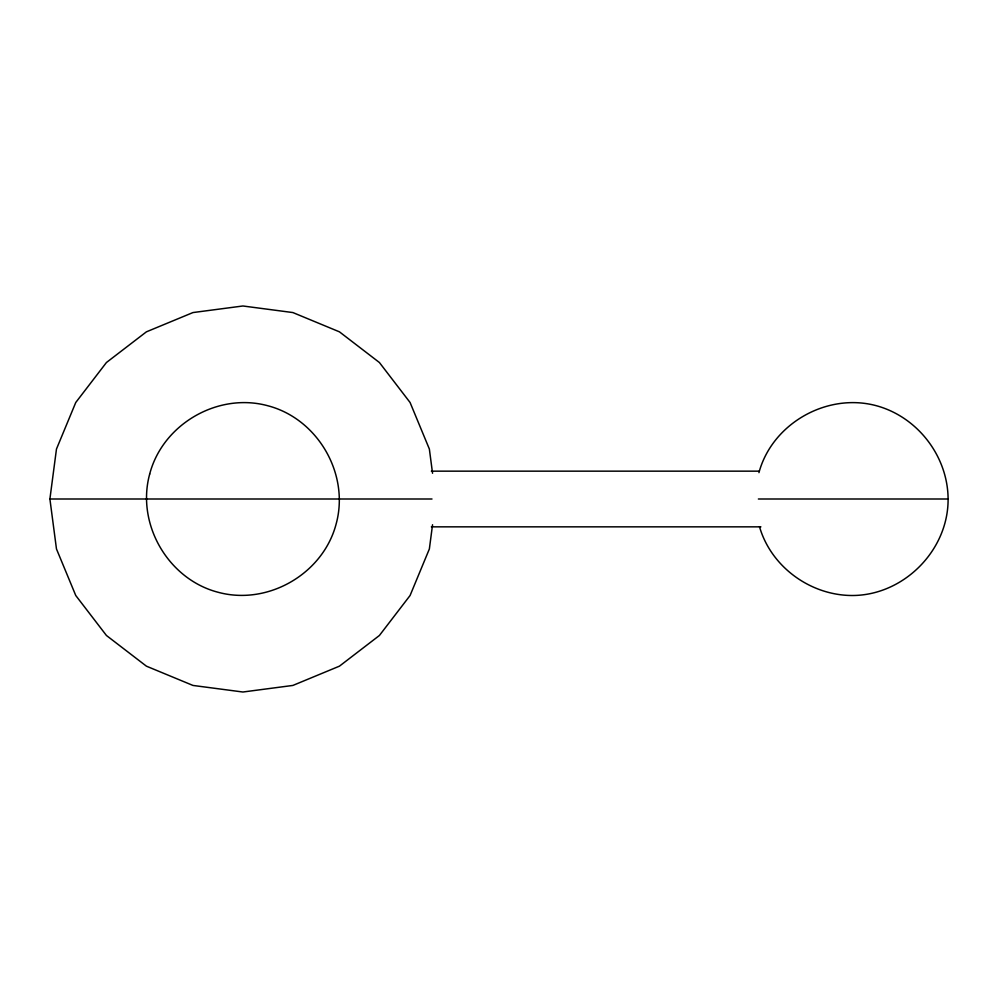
<?xml version="1.0" encoding="UTF-8"?>
<svg xmlns="http://www.w3.org/2000/svg" width="998" height="998" viewBox="0 0 998 998"><rect width="100%" height="100%" fill="white"/><g stroke="black" fill="none" stroke-linecap="round" stroke-linejoin="round"><path stroke-width="1.5" d="M432.546 524.736L429.365 548.962L410.078 595.507L379.402 635.489L339.432 666.165L292.876 685.439L242.913 692.013L192.963 685.439L146.407 666.165L106.437 635.489L75.761 595.507L56.474 548.962L49.9 499L56.474 449.038L75.761 402.493L106.437 362.511L146.407 331.835L192.963 312.561L242.913 305.987L292.876 312.561L339.432 331.835L379.402 362.511L410.078 402.493L429.365 449.038L432.546 473.264M758.942 472.653C772.265 423.277 827.379 392.314 876.568 405.774C917.723 417.052 947.863 456.336 948.1 499C948.424 550.646 903.24 595.831 851.593 595.507C810.164 595.157 771.055 566.764 759.503 526.719M431.348 471.156L759.341 471.156M49.9 499L431.997 499M758.368 499L948.1 499M431.348 526.844L760.9 526.844M149.7 474.025C136.015 523.825 167.963 579.164 217.938 592.226C267.751 605.898 323.078 573.95 336.139 523.975C349.824 474.175 317.875 418.836 267.901 405.774C218.088 392.102 162.749 424.05 149.7 474.025"/></g></svg>
